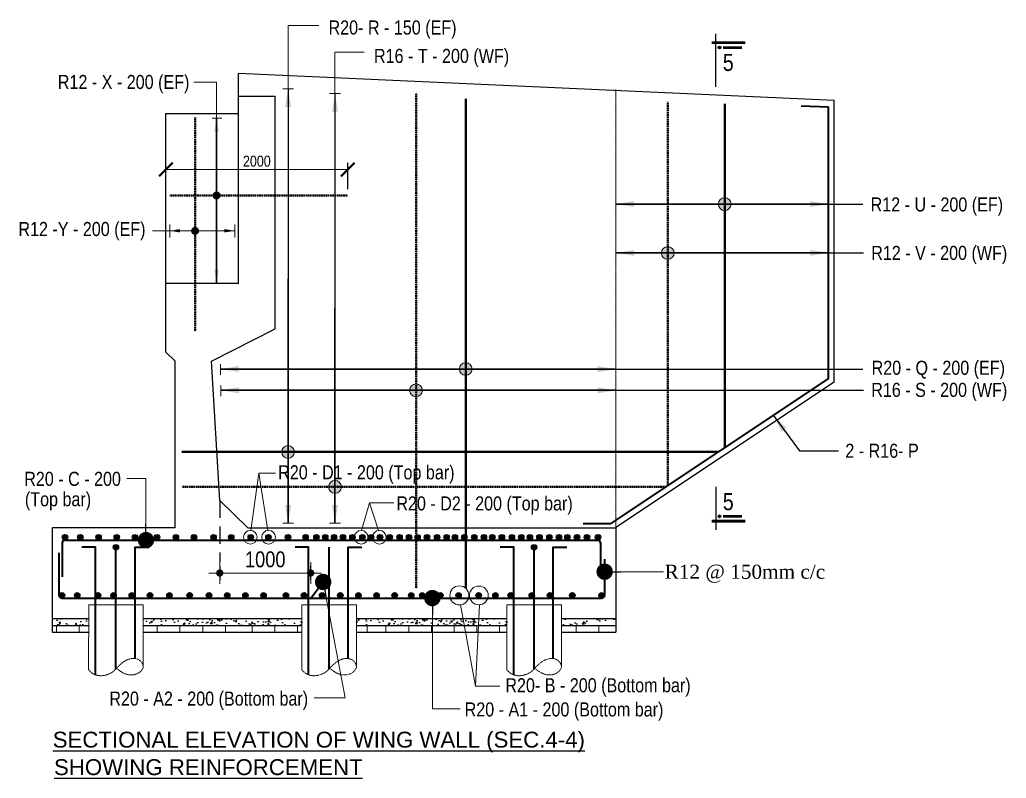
# Model space of a CAD drawing. Header units: millimetres. Extents: x -44822 to 222670, y -173707 to 25116.
# Drawn here: x 35941 to 46792, y -140219 to -131872 of the extents above; entities that cross this region are included whole.
import ezdxf

# ---------------------------------------------------------------- set-up
doc = ezdxf.new("R2010")
doc.units = ezdxf.units.MM
doc.header["$LTSCALE"] = 5
doc.header["$PDMODE"] = 2
doc.linetypes.add('DASHED', pattern=[0.75, 0.5, -0.25])
doc.linetypes.add('HIDDEN', pattern=[9.524999999999999, 6.35, -3.175])
for name, color, linetype in [('Abutment W Line', 200, 'Continuous'), ('Extra Line', 70, 'Continuous'), ('Pile', 11, 'Continuous')]:
    doc.layers.add(name, color=color, linetype=linetype)
for name, color, linetype, lineweight in [('Ber', 12, 'Continuous', 35), ('Dimision', 4, 'Continuous', 13), ('hatch', 7, 'Continuous', 0), ('LINE', 5, 'DASHED', 18), ('Text', 7, 'Continuous', 0)]:
    doc.layers.add(name, color=color, linetype=linetype, lineweight=lineweight)
doc.styles.get("Standard").update_dxf_attribs({"font": 'ARIALN.TTF'})
doc.styles.add('STYLE5', font='arial.ttf', dxfattribs={"height": 250})
doc.dimstyles.new('ISO-125', dxfattribs={"dimtxt": 125, "dimasz": 1.2, "dimexe": 75, "dimexo": 75, "dimgap": 60, "dimtad": 1, "dimdec": 0, "dimtxsty": 'Standard', "dimblk": 'D_TIC', "dimcen": 52.5, "dimclrd": 256, "dimclre": 256, "dimclrt": 256, "dimadec": 0, "dimazin": 0, "dimtfac": 1, "dimtdec": 0, "dimtix": 1, "dimtmove": 0, "dimatfit": 3, "dimldrblk": 'DOT', "dimfxl": 75, "dimfxlon": 1, "dimlwd": -1, "dimarcsym": 0})
doc.dimstyles.new('ISO-25', dxfattribs={"dimtxt": 75, "dimasz": 45, "dimexe": 125, "dimexo": 75.625, "dimgap": 60, "dimtad": 1, "dimdec": 0, "dimtxsty": 'Standard', "dimblk": 'DOT', "dimcen": 52.5, "dimclrd": 256, "dimclre": 256, "dimclrt": 256, "dimadec": 0, "dimazin": 0, "dimtfac": 1, "dimtdec": 0, "dimtix": 1, "dimtmove": 0, "dimatfit": 3, "dimldrblk": 'DOT', "dimfxl": 1, "dimlwd": -1, "dimarcsym": 0})
doc.dimstyles.get("Standard").update_dxf_attribs({"dimtxt": 250, "dimasz": 150, "dimexe": 80, "dimexo": 70, "dimgap": 30, "dimtad": 1, "dimdec": 0, "dimlfac": -1, "dimzin": 0, "dimdsep": 46, "dimtxsty": 'Standard', "dimcen": 600, "dimadec": 0, "dimazin": 0, "dimtfac": 1, "dimtdec": 0, "dimtix": 1, "dimtofl": 0, "dimtmove": 0, "dimatfit": 3, "dimfxl": 1, "dimtolj": 1, "dimtzin": 0, "dimarcsym": 0})
pattern_1 = [(49.99999999999999, (-376316.782605089, 82436.75845699868), (179.3150456501884, -15.68803374564878), [18.75, -206.25]), (355, (-376316.782605089, 82436.75845699868), (-34.68783340325, 188.048033425003), [15, -165]), (100.4514, (-376301.8396850889, 82435.45112199869), (144.6273454285054, 172.3598855152384), [15.93504749999999, -175.2855279999998]), (46.18420000000002, (-376316.782605089, 82486.75845699868), (266.8102621564111, -41.37975358225452), [28.12499999999998, -309.3749999999997]), (96.63559999999998, (-376294.5484188389, 82483.31013024869), (233.6656763871758, 243.5294677251104), [23.90257199999997, -262.9282499999995]), (351.1842, (-376316.782605089, 82486.75845699868), (233.6654862834068, 243.5296502313311), [22.5, -247.5]), (21, (-376291.782605089, 82474.25845699868), (149.2267630296154, -100.6547226663347), [18.75, -206.25]), (326.0000000000001, (-376291.782605089, 82474.25845699868), (60.82883298039543, 181.2875112617133), [15, -165]), (71.4514, (-376279.3470468389, 82465.87055549867), (210.0556571453725, 80.6326241774881), [15.9350475, -175.285528]), (37.50000000000001, (-376316.782605089, 82436.75845699868), (3.039963829322667, 83.22346345782788), [0, -163, 0, -167.5, 0, -165.625]), (7.499999999999999, (-376316.782605089, 82436.75845699868), (65.76738436053715, 98.60292797059006), [0, -95.5, 0, -159.25, 0, -63.125]), (327.5, (-376372.532605089, 82436.75845699868), (133.4556090431023, -5.63871793359495), [0, -62.5, 0, -195, 0, -258.75]), (317.5, (-376397.532605089, 82436.75845699868), (145.7965423355966, 25.02624558307941), [0, -81.25, 0, -129.5, 0, -183.75])]
pattern_2 = [(49.99999999999999, (-375271.9257109389, 82436.75845699868), (179.3150456501884, -15.68803374564878), [18.75, -206.25]), (355, (-375271.9257109389, 82436.75845699868), (-34.68783340325, 188.048033425003), [15, -165]), (100.4514, (-375256.9827909388, 82435.45112199869), (144.6273454285054, 172.3598855152384), [15.93504749999999, -175.2855279999998]), (46.18420000000002, (-375271.9257109389, 82486.75845699868), (266.8102621564111, -41.37975358225452), [28.12499999999999, -309.3749999999998]), (96.63559999999998, (-375249.6915246889, 82483.31013024869), (233.6656763871758, 243.5294677251104), [23.90257199999997, -262.9282499999996]), (351.1842, (-375271.9257109389, 82486.75845699868), (233.6654862834068, 243.5296502313311), [22.5, -247.5]), (21, (-375246.9257109389, 82474.25845699868), (149.2267630296154, -100.6547226663347), [18.75, -206.25]), (326.0000000000001, (-375246.9257109389, 82474.25845699868), (60.82883298039543, 181.2875112617133), [15, -165]), (71.4514, (-375234.4901526888, 82465.87055549867), (210.0556571453725, 80.6326241774881), [15.9350475, -175.285528]), (37.50000000000001, (-375271.9257109389, 82436.75845699868), (3.039963829322667, 83.22346345782788), [0, -163, 0, -167.5, 0, -165.625]), (7.499999999999999, (-375271.9257109389, 82436.75845699868), (65.76738436053715, 98.60292797059006), [0, -95.5, 0, -159.25, 0, -63.125]), (327.5, (-375327.6757109389, 82436.75845699868), (133.4556090431023, -5.63871793359495), [0, -62.5, 0, -195, 0, -258.75]), (317.5, (-375352.6757109389, 82436.75845699868), (145.7965423355966, 25.02624558307941), [0, -81.25, 0, -129.5, 0, -183.75])]

# ---------------------------------------------------------------- blocks, each defined once
blk = doc.blocks.new('r')
at = {"layer": 'Ber', "lineweight": -3}
blk.add_hatch(color=256, dxfattribs=at).paths.add_polyline_path([(-30, 0, -1), (30, 0, -1)])
blk.add_circle((0, 0), 30, dxfattribs=at)
blk = doc.blocks.new('_ArchTick')
at = {"color": 0, "linetype": 'ByBlock', "lineweight": 25, "const_width": 0.15}
blk.add_lwpolyline([(-0.5, -0.5), (0.5, 0.5)], dxfattribs=at)
blk = doc.blocks.new('*D180')
at = {"layer": 'Defpoints', "color": 0, "lineweight": 50, "transparency": 16777216}
for p in [(39549.05172500119, -133520.0094641203), (37549.10068440757, -133762.610239189), (39549.05172500119, -133762.610239189)]:
    blk.add_point(p, dxfattribs=at)
at = {"layer": 'Dimision', "color": 0, "lineweight": -2, "transparency": 16777216}
for p, q in [((37549.10068440757, -133737.610239189), (37549.10068440757, -133445.0094641203)), ((39549.05172500119, -133737.610239189), (39549.05172500119, -133445.0094641203))]:
    blk.add_line(p, q, dxfattribs=at)
at = {"layer": 'Dimision', "color": 0, "transparency": 16777216}
blk.add_line((37549.10068440757, -133520.0094641203), (39549.05172500119, -133520.0094641203), dxfattribs=at)
at = {"layer": 'Dimision', "color": 0, "transparency": 16777216, "xscale": 150, "yscale": 150, "zscale": 150, "rotation": 180}
blk.add_blockref('_ArchTick', (37549.10068440757, -133520.0094641203), dxfattribs=at)
at = {"layer": 'Dimision', "color": 0, "transparency": 16777216, "xscale": 150, "yscale": 150, "zscale": 150}
blk.add_blockref('_ArchTick', (39549.05172500119, -133520.0094641203), dxfattribs=at)
at = {"layer": 'Dimision', "color": 0, "transparency": 16777216, "insert": (38549.07620470435, -133428.7407055937), "char_height": 120, "attachment_point": 5}
blk.add_mtext('\\A1;2000', dxfattribs=at)
blk = doc.blocks.new('_Dot')
at = {"color": 0, "linetype": 'ByBlock', "lineweight": -2}
blk.add_line((-0.5, 0), (-1, 0), dxfattribs=at)
at = {"color": 0, "linetype": 'ByBlock', "const_width": 0.5}
blk.add_lwpolyline([(-0.25, 0, 1), (0.25, 0, 1)], format="xyb", close=True, dxfattribs=at)
blk = doc.blocks.new('D_TIC')
at = {"layer": 'Dimision', "ltscale": 5}
for p, q in [((0, 60), (0, -60)), ((-60, 0), (60, 0))]:
    blk.add_line(p, q, dxfattribs=at)
at = {"layer": 'Dimision', "ltscale": 5, "const_width": 20}
blk.add_lwpolyline([(-10, 0, 1), (10, 0, 1)], format="xyb", close=True, dxfattribs=at)
blk = doc.blocks.new('*D191')
at = {"layer": 'Defpoints', "color": 0, "lineweight": 50, "ltscale": 5, "transparency": 16777216}
for p in [(38141.47665797491, -137161.6662025409), (39141.49806215966, -137960.3811830847), (39141.49806215966, -138236.2551277796)]:
    blk.add_point(p, dxfattribs=at)
at = {"layer": 'Dimision', "lineweight": -2, "ltscale": 5, "transparency": 16777216}
for p, q in [((38141.47665797491, -137885.3811830847), (38141.47665797491, -138035.3811830847)), ((39141.49806215966, -138035.3811830847), (39141.49806215966, -137885.3811830847))]:
    blk.add_line(p, q, dxfattribs=at)
at = {"layer": 'Dimision', "ltscale": 5, "transparency": 16777216}
blk.add_line((38143.47665797491, -137960.3811830847), (39139.49806215966, -137960.3811830847), dxfattribs=at)
at = {"layer": 'Dimision', "ltscale": 5, "transparency": 16777216, "xscale": 2, "yscale": 2, "zscale": 2, "rotation": 180}
blk.add_blockref('D_TIC', (38141.47665797491, -137960.3811830847), dxfattribs=at)
at = {"layer": 'Dimision', "ltscale": 5, "transparency": 16777216, "xscale": 2, "yscale": 2, "zscale": 2}
blk.add_blockref('D_TIC', (39141.49806215966, -137960.3811830847), dxfattribs=at)
at = {"layer": 'Dimision', "ltscale": 5, "transparency": 16777216, "insert": (38641.48736006729, -137811.0309102334), "char_height": 175, "attachment_point": 5}
blk.add_mtext('1000', dxfattribs=at)

msp = doc.modelspace()

# ---------------------------------------------------------------- hatches: boundary and pattern name
at = {"layer": 'Dimision', "ltscale": 5}
h = msp.add_hatch(color=256, dxfattribs=at)
h.paths.add_polyline_path([(43766.20409076208, -133900.9102604874), (43625.57909076208, -133900.9102604874, 1)])
h.paths.add_polyline_path([(43625.57909076208, -133900.9102604874), (43766.20409076208, -133900.9102604874, 1)])
h = msp.add_hatch(color=256, dxfattribs=at)
h.paths.add_polyline_path([(43139.70698802192, -134437.8226628618), (42999.08198802198, -134437.8226628618, 1)])
h.paths.add_polyline_path([(42999.08198802198, -134437.8226628618), (43139.70698802192, -134437.8226628618, 1)])
h = msp.add_hatch(color=256, dxfattribs=at)
h.paths.add_polyline_path([(40917.51202185884, -135716.0339953917), (40776.88702185884, -135716.0339953917, 1)])
h.paths.add_polyline_path([(40776.88702185884, -135716.0339953917), (40917.51202185884, -135716.0339953917, 1)])
h = msp.add_hatch(color=256, dxfattribs=at)
h.paths.add_polyline_path([(40370.44318225143, -135949.9153421), (40229.81818225143, -135949.9153421, 1)])
h.paths.add_polyline_path([(40229.81818225143, -135949.9153421), (40370.44318225143, -135949.9153421, 1)])
h = msp.add_hatch(color=256, dxfattribs=at)
h.paths.add_polyline_path([(38892.52806515756, -136557.2370723397), (38892.52806515756, -136697.8620723397, 1)])
h.paths.add_polyline_path([(38892.52806515756, -136697.8620723397), (38892.52806515756, -136557.2370723397, 1)])
h = msp.add_hatch(color=256, dxfattribs=at)
h.paths.add_polyline_path([(39408.74443972428, -136942.1418169703), (39408.74443972428, -137082.7668169703, 1)])
h.paths.add_polyline_path([(39408.74443972428, -137082.7668169703), (39408.74443972428, -136942.1418169703, 1)])
at = {"layer": 'Extra Line'}
for points in [[(43652.21741544099, -132178.5835426043, 1), (43622.21741544099, -132178.5835426043, 1)], [(43652.19550977212, -137336.4516540677, 1), (43622.19550977212, -137336.4516540677, 1)]]:
    msp.add_hatch(color=256, dxfattribs=at).paths.add_polyline_path(points)
at = {"layer": 'hatch', "lineweight": 25}
h = msp.add_hatch(dxfattribs=at)
h.set_pattern_fill('AR-CONC', color=256, scale=25, style=0)
h.set_pattern_definition([(49.99999999999999, (-378571.9044851407, 82435.5312057152), (179.3150456501884, -15.68803374564878), [18.75, -206.25]), (355, (-378571.9044851407, 82435.5312057152), (-34.68783340325, 188.048033425003), [15, -165]), (100.4514, (-378556.9615651406, 82434.22387071521), (144.6273454285054, 172.3598855152384), [15.93504749999999, -175.2855279999998]), (46.18420000000002, (-378571.9044851407, 82485.5312057152), (266.8102621564111, -41.37975358225452), [28.12499999999998, -309.3749999999997]), (96.63559999999998, (-378549.6702988907, 82482.08287896522), (233.6656763871758, 243.5294677251104), [23.90257199999997, -262.9282499999995]), (351.1842, (-378571.9044851407, 82485.5312057152), (233.6654862834068, 243.5296502313311), [22.5, -247.5]), (21, (-378546.9044851407, 82473.0312057152), (149.2267630296154, -100.6547226663347), [18.75, -206.25]), (326.0000000000001, (-378546.9044851407, 82473.0312057152), (60.82883298039543, 181.2875112617133), [15, -165]), (71.4514, (-378534.4689268906, 82464.64330421519), (210.0556571453725, 80.6326241774881), [15.9350475, -175.285528]), (37.50000000000001, (-378571.9044851407, 82435.5312057152), (3.039963829322667, 83.22346345782788), [0, -163, 0, -167.5, 0, -165.625]), (7.499999999999999, (-378571.9044851407, 82435.5312057152), (65.76738436053715, 98.60292797059006), [0, -95.5, 0, -159.25, 0, -63.125]), (327.5, (-378627.6544851407, 82435.5312057152), (133.4556090431023, -5.63871793359495), [0, -62.5, 0, -195, 0, -258.75]), (317.5, (-378652.6544851407, 82435.5312057152), (145.7965423355966, 25.02624558307941), [0, -81.25, 0, -129.5, 0, -183.75])])
h.paths.add_polyline_path([(37299.1009093567, -138462.3269419413), (37299.11623926003, -138536.7202568431), (39044.16953983157, -138536.9761288733), (39044.17683002875, -138463.648013371)])
h.paths.add_polyline_path([(36699.25604732207, -138536.6323011083), (36699.26347982117, -138461.8728481788), (36299.03854226889, -138461.5698666728), (36299.03854188407, -138536.5736183932)])
h = msp.add_hatch(dxfattribs=at)
h.set_pattern_fill('AR-CONC', color=256, scale=25, style=0)
h.set_pattern_definition(pattern_1)
h.paths.add_polyline_path([(39641.49730866112, -138462.3413460584), (39646.54726540775, -138537.3418528665), (40129.35184638483, -138537.3042730072), (40129.35184638483, -138462.3042730072)])
h = msp.add_hatch(dxfattribs=at)
h.set_pattern_fill('AR-CONC', color=256, scale=25, style=0)
h.set_pattern_definition(pattern_1)
h.paths.add_polyline_path([(40129.35184638483, -138462.3042730072), (40129.35184638483, -138537.3042730072), (40212.70084430343, -138537.3126378213), (40221.5415996755, -138462.3135250699)])
h = msp.add_hatch(dxfattribs=at)
h.set_pattern_fill('AR-CONC', color=256, scale=25, style=0)
h.set_pattern_definition(pattern_1)
h.paths.add_polyline_path([(40314.77217244719, -138462.322881588), (40221.5415996755, -138462.3135250699), (40212.70084430349, -138537.3126378214), (40296.99084984658, -138537.321097074)])
h = msp.add_hatch(dxfattribs=at)
h.set_pattern_fill('AR-CONC', color=256, scale=25, style=0)
h.set_pattern_definition(pattern_1)
h.paths.add_polyline_path([(40398.30024990412, -138462.3312643744), (40314.77217244719, -138462.322881588), (40296.99084984676, -138537.321097074), (40372.50880390995, -138537.3286759731)])
h = msp.add_hatch(dxfattribs=at)
h.set_pattern_fill('AR-CONC', color=256, scale=25, style=0)
h.set_pattern_definition(pattern_1)
h.paths.add_polyline_path([(41299.29125340423, -138537.4233996116), (41299.29870982088, -138462.4233731455), (40398.30024990423, -138462.3312643743), (40372.50880390995, -138537.3286759731)])
h.paths.add_polyline_path([(41899.13672200724, -138462.4846943848), (41899.15217693063, -138537.484709587), (42499.12915087708, -138537.5460314236), (42499.13692346316, -138462.5460322047)])
h = msp.add_hatch(dxfattribs=at)
h.set_pattern_fill('AR-CONC', color=256, scale=25, style=0)
h.set_pattern_definition(pattern_2)
h.paths.add_polyline_path([(40826.8135107253, -138537.2694088025), (40807.59694088568, -138462.2674802486), (40543.99871490427, -138462.2410258194), (40544.01414293822, -138537.1105508437), (40644.15060275557, -138537.1206004292), (40644.15058966106, -138537.2510769519)])
h = msp.add_hatch(dxfattribs=at)
h.set_pattern_fill('AR-CONC', color=256, scale=25, style=0)
h.set_pattern_definition(pattern_2)
h.paths.add_polyline_path([(40975.87640673897, -138537.2843685915), (40969.76494612425, -138462.283755252), (40807.59694088573, -138462.2674802486), (40826.81351072536, -138537.2694088025)])
at = {"layer": 'hatch'}
h = msp.add_hatch(dxfattribs=at)
h.set_pattern_fill('ANSI31', color=256, scale=2000, angle=45, style=0)
h.set_pattern_definition([(90, (-379296.3316022, 82436.75845699868), (-250, 4.263256414560601e-14), [])])
h.paths.add_polyline_path([(38319.73472954561, -138612.4216860891), (38319.74218595955, -138537.4216868374), (37418.74372587541, -138537.331263619), (37392.95227988112, -138612.3286752178)])

# ---------------------------------------------------------------- linework, layer by layer
at = {"layer": 'Abutment W Line', "lineweight": -3}
for p, q in [((44899.13972688277, -132759.7694036286), (38349.07877873874, -132461.7694097351)), ((38349.07877873893, -134773.7694036287), (38349.10068440757, -132461.7700657943)), ((38349.10068440757, -132711.7694036287), (38749.10068440746, -132711.7694036287)), ((38749.07877873893, -135273.956948441), (38749.10068440752, -132711.7694036287)), ((44899.13692387049, -135861.569866673), (44899.13972688277, -132759.7694036286)), ((37549.07877873882, -135528.4656828866), (37549.07877873876, -134773.7694036287)), ((38349.07877873893, -134773.7694036287), (37549.07877873876, -134773.7694036287)), ((38349.07877873893, -134773.7694036287), (37549.07877873876, -134773.7694036287)), ((38049.07877873888, -135628.4656828866), (38749.07877873888, -135273.956948441)), ((37649.07877873882, -135628.4656828866), (37549.07877873882, -135528.4656828866)), ((37649.07877873865, -137461.569866673), (37649.07877873882, -135628.4656828866)), ((38141.47665797491, -137161.6662025409), (38049.07877873888, -135628.4656828866)), ((44899.13692387044, -135861.5698666731), (42499.12148052927, -137460.8476038201)), ((38141.47665797491, -137161.6662025409), (38449.07877873871, -137461.569866673)), ((36299.12773814503, -137461.569866673), (36299.03854226889, -138461.5698666731)), ((37649.07877873865, -137461.569866673), (36299.12773814492, -137461.569866673)), ((38449.07877873871, -137461.569866673), (42499.12140473777, -137461.569866673)), ((42499.12140473771, -137461.569866673), (42499.1291556405, -138536.5580752766)), ((36299.03854188407, -138461.5736183932), (36699.26350557702, -138461.6137845321)), ((37299.10077480451, -138461.6739835434), (39044.17699624553, -138461.9761293387)), ((39644.01452023741, -138462.1507043916), (41299.29870998843, -138462.4216875928)), ((40543.99868801763, -138462.1105492926), (40644.15805916945, -138462.1206011774)), ((41899.13672142867, -138462.4818866785), (42499.13692387049, -138462.5421020415)), ((36299.03854188407, -138536.5736183932), (36699.25604916309, -138536.6137837838)), ((37299.1162297251, -138536.6739850944), (39044.16953983158, -138536.9761288733)), ((39644.02997515797, -138537.1507059426), (41299.29125357456, -138537.4216868445)), ((40544.01414293816, -138537.1105508438), (40644.15060275557, -138537.1206004292)), ((41899.15217634926, -138537.4818882295), (42499.13692387049, -138537.5421020415)), ((36299.03854188407, -138611.5736183932), (36699.24859274915, -138611.6137830355)), ((37299.13168464563, -138611.6739866454), (39044.16208341761, -138611.9761284076)), ((39644.12125271228, -138612.1507151031), (41299.28379716056, -138612.4216860961)), ((40544.02959785869, -138612.1105523948), (40644.14314634164, -138612.1205996809)), ((41899.16763126985, -138612.4818897806), (42499.13692387049, -138612.5421020415))]:
    msp.add_line(p, q, dxfattribs=at)
at = {"layer": 'Abutment W Line', "lineweight": 25}
for p, q in [((36299.03854226889, -138461.569866673), (36299.02315819016, -138611.5709965256)), ((42499.13702570165, -138461.5595025732), (42499.12148052933, -138611.5595025732))]:
    msp.add_line(p, q, dxfattribs=at)
at = {"layer": 'Abutment W Line', "lineweight": -3}
msp.add_lwpolyline([(37549.07877873876, -134773.7694036287), (37549.10068440757, -132902.2466202858), (38349.10068440757, -132902.2466202857)], dxfattribs=at)
at = {"layer": 'Ber', "linetype": 'HIDDEN', "lineweight": 40, "ltscale": 0.02}
for p, q in [((40300.1525879203, -132677.149172521), (40300.13068225143, -138129.2782704049)), ((43069.4163936909, -132777.00955131), (43069.39350606315, -136997.6799320381)), ((37869.50221105679, -135300.7495889041), (37869.5241167256, -132947.7104448971)), ((39549.05172500119, -133805.6256095472), (37593.20049928938, -133805.6256095472)), ((37725.07473236081, -137012.4543169704), (43047.22177742611, -137012.4543169704))]:
    msp.add_line(p, q, dxfattribs=at)
at = {"layer": 'Ber', "lineweight": 40}
for p, q in [((40847.22142752771, -132742.8683347763), (40847.19952185884, -138129.2782704049)), ((43695.91636405884, -132795.7727812701), (43695.89632306439, -136580.2026152692)), ((37724.07877873865, -136627.5495723397), (43624.84335613747, -136627.5495723397))]:
    msp.add_line(p, q, dxfattribs=at)
at = {"layer": 'Ber'}
for p, q in [((44836.70529503594, -132832.9331651193), (44536.83974859837, -132823.9524045908)), ((44836.70249202366, -135820.0133783714), (44836.70529503594, -132832.9331651193)), ((44836.70249202366, -135820.0133783714), (42436.68704868249, -137419.2911155185)), ((36408.22528914423, -137628.5584198022), (36408.22528914423, -138001.6375594979)), ((36438.22571783807, -137598.5584198053), (42299.09003036442, -137598.7253497605)), ((42329.08960275289, -137628.7253497575), (42329.08960275295, -137981.9359102044)), ((36373.33897869659, -138206.3329263228), (36373.33805296276, -137739.8537501194)), ((42374.93477966941, -137808.1373829193), (42374.93549907063, -138206.164809008)), ((36403.33947133159, -138236.3328667833), (42340.73446812686, -138236.1642983251))]:
    msp.add_line(p, q, dxfattribs=at)
at = {"layer": 'Ber', "ltscale": 0.25}
for p, q in [((36999.0686370715, -139017.8443039108), (36999.10318374904, -137676.8814705645)), ((39344.05810783166, -139017.848820925), (39344.09265450921, -137676.8859875788)), ((41599.18023120188, -139017.8293890592), (41599.21477787943, -137676.8665557129))]:
    msp.add_line(p, q, dxfattribs=at)
at = {"layer": 'Ber'}
for points in [[(42436.68704868249, -137419.2911155185), (42136.68704868249, -137419.2911155185)], [(39141.47665797491, -138236.2551283872), (39278.53439694239, -138059.2073465898)]]:
    msp.add_lwpolyline(points, dxfattribs=at)
at = {"layer": 'Ber', "ltscale": 0.25}
for points in [[(36774.15549333478, -139081.2662747137), (36774.15549333478, -137676.8709569283), (36624.15549333478, -137676.8709569283)], [(37209.77838006025, -138901.949857445), (37209.77838006025, -137676.8709569283), (37359.77838006025, -137676.8709569283)], [(39119.14496409494, -139081.2707917279), (39119.14496409494, -137676.8754739425), (38969.14496409494, -137676.8754739425)], [(39554.76785082041, -138901.9543744593), (39554.76785082041, -137676.8754739425), (39704.76785082041, -137676.8754739425)], [(41374.26708746517, -139081.2513598621), (41374.26708746517, -137676.8560420767), (41224.26708746517, -137676.8560420767)], [(41809.88997419064, -138901.9349425934), (41809.88997419064, -137676.8560420767), (41959.88997419064, -137676.8560420767)]]:
    msp.add_lwpolyline(points, dxfattribs=at)
at = {"layer": 'Ber'}
for centre, start, end in [((36438.22418140984, -137628.5611395898), 89.99918125441859, 180), ((42299.08960275289, -137628.7253497575), 0, 89.99918332215165), ((36403.33897869653, -138206.3328667874), 180.0001137036399, 270.0009408618933), ((42344.93549907069, -138206.1648632305), 270.0009408618933, 0.0001035584077210789)]:
    msp.add_arc(centre, 30, start, end, dxfattribs=at)
at = {"layer": 'Dimision'}
for p, q in [((38105.98242053029, -132560.4423404391), (37856.9475920994, -132560.4423404391)), ((38105.98242053029, -132954.245832869), (38105.98242053029, -132560.4423404391)), ((38951.87881532044, -132632.2005477631), (38833.22112633247, -132632.2005477631)), ((39468.09518988716, -132682.8026117891), (39349.43750089919, -132682.8026117891)), ((38165.00929596677, -132954.245832869), (38056.41928780259, -132954.245832869)), ((42497.7974373905, -133965.1018581811), (42497.7974373905, -133846.4441691932)), ((44836.68338936719, -133960.1945582329), (44836.68338936719, -133841.5368692449)), ((38305.4007757442, -134194.2059868153), (37402.32571581859, -134194.2059868153)), ((37593.17859362051, -134266.9464825313), (37593.17859362051, -134124.3498247335)), ((38305.40077574397, -134266.9464825313), (38305.40077574397, -134124.3498247335)), ((42499.12140473777, -134502.6757629545), (42499.12140473777, -134384.0180739665)), ((44836.68338936719, -134497.1515073558), (44836.68338936719, -134378.4938183678)), ((38150.17827331254, -135781.0025215761), (38150.17827331254, -135662.3448325882)), ((42499.12140473777, -135776.0952216279), (42499.12140473777, -135657.4375326399)), ((38151.50224065981, -136014.7684421927), (38151.50224065981, -135896.1107532047)), ((42499.12140473777, -136009.244186594), (42499.12140473777, -135890.586497606)), ((38482.63892345669, -137491.8811411498), (38569.25744263121, -136860.6177036027)), ((38569.25744263121, -136860.6177036027), (38755.24007544717, -136860.6177036027)), ((38669.79633452956, -137491.8940685418), (38569.25744263121, -136860.6177036027)), ((39701.85419735874, -137491.8811411498), (39788.47271653326, -137188.2079144145)), ((39788.47271653326, -137188.2079144145), (40054.46896005308, -137188.2079144145)), ((39889.01160843161, -137491.8940685418), (39788.47271653326, -137188.2079144145)), ((38951.85690965157, -137410.6639431882), (38833.19922066355, -137410.6639431882)), ((39468.07328421829, -137410.6639431882), (39349.41559523027, -137410.6639431882)), ((40788.2772688111, -138311.0344401258), (40955.83742763031, -139205.8734766839)), ((40997.36824365196, -138309.6940245332), (40955.83742763031, -139205.8734766839)), ((40955.83742763031, -139205.8734766839), (41221.83367115013, -139205.8734766839))]:
    msp.add_line(p, q, dxfattribs=at)
at = {"layer": 'Dimision', "lineweight": 13, "ltscale": 5}
for points in [[(38892.54997082643, -132632.2005477631), (38892.54997082643, -131936.0994095145), (39229.89850840619, -131936.0994095145)], [(39408.76634539315, -132682.8026117891), (39408.76634539315, -132227.0516371764), (39729.63417001965, -132227.0516371764)]]:
    msp.add_lwpolyline(points, dxfattribs=at)
at = {"layer": 'Dimision'}
for points, const_width in [([(38084.08300646784, -133805.6256095472, 1), (38127.88183459284, -133805.6256095472, 1)], 43.798828125), ([(38118.4144149744, -133803.6733154377, 1), (38089.2151962244, -133803.6733154377, 1)], 29.19921875), ([(37847.65464976421, -134195.8402813949, 1), (37891.45347788921, -134195.8402813949, 1)], 43.798828125), ([(37881.9860582707, -134193.8879872854, 1), (37852.7868395207, -134193.8879872854, 1)], 29.19921875)]:
    msp.add_lwpolyline(points, format="xyb", close=True, dxfattribs=dict(at, const_width=const_width))
at = {"layer": 'Dimision', "ltscale": 5}
for centre in [(43695.89159076208, -133900.9102604874), (43069.39448802198, -134437.8226628618), (40847.19952185884, -135716.0339953917), (40300.13068225143, -135949.9153421), (38892.52806515756, -136627.5495723397), (39408.74443972428, -137012.4543169703)]:
    msp.add_circle(centre, 70.3125, dxfattribs=at)
at = {"layer": 'Dimision'}
for centre, radius in [((38477.62306678729, -137566.5117404588), 74.79896504192756), ((38677.62306676028, -137566.5150246924), 75.03029277718925), ((39696.83834068934, -137566.5117404588), 74.79896504192756), ((39896.83834066233, -137566.5150246924), 75.03029277718925), ((40776.5917821262, -138206.7908213058), 104.8965331350919), ((40990.94530637175, -138206.7875370722), 103.1067373398109)]:
    msp.add_circle(centre, radius, dxfattribs=at)
for points in [[(37705.67859362139, -134175.4559868154), (37705.67859362139, -134212.9559868154), (37593.17859362139, -134194.2059868154)], [(38192.90077574414, -134175.4559868153), (38192.90077574414, -134212.9559868153), (38305.40077574414, -134194.2059868153)]]:
    msp.add_solid(points, dxfattribs=at)
at = {"layer": 'Extra Line'}
for p, q in [((43596.95476529146, -132608.6002087025), (43596.95476529146, -132028.5567024943)), ((43596.9328596226, -137011.5206403412), (43596.9328596226, -137486.4784941777))]:
    msp.add_line(p, q, dxfattribs=at)
at = {"layer": 'Extra Line', "const_width": 30}
for points in [[(43551.05111640073, -132125.2803838408), (43921.06737120652, -132125.2803838408)], [(43675.26407172099, -132178.5835426043), (43883.97167220687, -132178.5835426043)], [(43551.02921073187, -137389.7548128312), (43921.04546553765, -137389.7548128312)], [(43675.24216605212, -137336.4516540677), (43883.949766538, -137336.4516540677)]]:
    msp.add_lwpolyline(points, dxfattribs=at)
at = {"layer": 'Extra Line'}
for centre in [(43637.21741544099, -132178.5835426043), (43637.19550977212, -137336.4516540677)]:
    msp.add_circle(centre, 15, dxfattribs=at)
at = {"layer": 'hatch', "linetype": 'HIDDEN', "ltscale": 0.01}
msp.add_line((42499.12140473777, -137461.569866673), (42499.14356733861, -132634.735471121), dxfattribs=at)
at = {"layer": 'hatch'}
for p, q in [((36344.12660189629, -138612.4351275253), (36344.12660189629, -138537.4351275252)), ((36594.12660189629, -138612.4602172514), (36594.12660189629, -138537.4602172514)), ((38497.51638890004, -138612.3347686208), (38497.51638890004, -138537.3347686208)), ((38747.51638890004, -138612.3598583469), (38747.51638890004, -138537.3598583469)), ((38997.51638890004, -138612.384948073), (38997.51638890004, -138537.384948073)), ((39764.46038770342, -138612.4100377992), (39764.46038770342, -138537.4100377991)), ((39969.60349355332, -138612.5354864297), (39969.60349355332, -138537.5354864297)), ((40219.60349355332, -138612.5605761558), (40219.60349355332, -138537.5605761558)), ((40469.60349355332, -138612.585665882), (40469.60349355332, -138537.5856658819)), ((40719.60349355332, -138612.6107556081), (40719.60349355332, -138537.610755608)), ((40969.60349355332, -138612.6358453342), (40969.60349355332, -138537.6358453342)), ((41219.60349355332, -138612.6609350603), (41219.60349355332, -138537.6609350603)), ((42059.88997419064, -138612.585665882), (42059.88997419064, -138537.5856658819)), ((42309.88997419064, -138612.6107556081), (42309.88997419064, -138537.610755608))]:
    msp.add_line(p, q, dxfattribs=at)
at = {"layer": 'LINE', "linetype": 'Continuous', "ltscale": 0.01}
for p, q in [((36699.07916434956, -138311.5929847496), (37299.08694114556, -138311.6526368349)), ((36699.27842047092, -138311.5930045595), (36699.20739231762, -139026.0264427616)), ((37299.06986056475, -138311.6526351368), (37299.21016154109, -138992.5085081469)), ((39043.99273025987, -138311.1985138801), (39644.00050705587, -138311.2581659654)), ((39044.19198638122, -138311.19853369), (39044.12095822793, -139025.6319718921)), ((39643.98342647505, -138311.2581642673), (39644.1237274514, -138992.1140372774)), ((41299.11461031159, -138309.9712625967), (41899.12238710759, -138310.0309146819)), ((41299.31386643295, -138309.9712824065), (41299.24283827965, -139024.4047206086)), ((41899.10530652678, -138310.0309129838), (41899.24560750312, -138990.8867859939)), ((39044.11337852557, -138611.6182875365), (39044.19686307778, -139026.0309597758)), ((39644.12115540574, -138611.6785036597), (39644.19963230126, -138992.5130251611)), ((41299.23550189579, -138611.5988556707), (41299.31898644801, -139026.01152791)), ((41899.24327877596, -138611.6590717938), (41899.32175567148, -138992.4935932953))]:
    msp.add_line(p, q, dxfattribs=at)
at = {"layer": 'LINE', "linetype": 'HIDDEN', "ltscale": 0.01}
for points in [[(36699.08694114556, -139026.0264427616), (36748.16378909568, -139069.1489054183), (36971.00170478385, -139042.5414733248), (37005.0419931309, -139008.9143153411), (37149.02825092521, -138906.5156101291), (37255.91217330736, -138919.0717727987), (37299.17962725888, -138991.5875063549), (37220.09569089333, -139073.4420118717), (37101.93259441675, -139069.7518641196), (37005.0419931309, -139008.9143153411)], [(39044.07641190573, -139026.0309597758), (39093.15325985584, -139069.1534224326), (39315.99117554401, -139042.5459903391), (39350.03146389106, -139008.9188323554), (39494.01772168538, -138906.5201271433), (39600.90164406752, -138919.0762898129), (39644.16909801905, -138991.5920233692), (39565.08516165349, -139073.446528886), (39446.92206517691, -139069.7563811339), (39350.03146389106, -139008.9188323554)], [(41299.19853527595, -139026.01152791), (41348.27538322606, -139069.1339905667), (41571.11329891424, -139042.5265584732), (41605.15358726129, -139008.8994004895), (41749.1398450556, -138906.5006952775), (41856.02376743774, -138919.0568579471), (41899.29122138927, -138991.5725915033), (41820.20728502372, -139073.4270970201), (41702.04418854714, -139069.736949268), (41605.15358726129, -139008.8994004895)]]:
    msp.add_spline(points, degree=3, dxfattribs=at)
at = {"layer": 'Pile', "linetype": 'HIDDEN', "ltscale": 6}
msp.add_line((38141.47665797491, -137161.6662025409), (38141.47665797491, -137840.3811830847), dxfattribs=at)

# ---------------------------------------------------------------- block references
at = {"layer": 'Ber'}
for p, rotation in [((36438.51376547272, -137566.4033607497), 359.9990591364392), ((36608.22578175235, -137566.4033607497), 359.9990591364392), ((36808.22578172534, -137566.4066449833), 359.9990591364392), ((37008.22578169839, -137566.4099292169), 359.9990591364392), ((37208.22578167144, -137566.4132134505), 359.9990591364392), ((37451.5291844669, -137566.4230661513), 359.9990591364392), ((37658.22578159053, -137566.4230661513), 359.9990591364392), ((37858.22578156358, -137566.426350385), 359.9990591364392), ((38073.17241910499, -137566.4296346185), 359.9990591364392), ((38267.70515217484, -137566.426350385), 359.9990591364392), ((38482.65178971624, -137566.4296346185), 359.9990591364392), ((38677.1860622977, -137566.426350385), 359.9990591364392), ((38892.1326998391, -137566.4296346185), 359.9990591364392), ((39086.66697242056, -137566.426350385), 359.9990591364392), ((39204.54123924594, -137566.426350385), 359.9990591364392), ((39301.61360996196, -137566.4296346185), 359.9990591364392), ((39399.34645437115, -137566.426350385), 359.9990591364392), ((39496.14634303158, -137566.426350385), 359.9990591364392), ((39600.94399592365, -137566.426350385), 359.9990591364392), ((39711.09298057298, -137566.4296346185), 359.9990591364392), ((39805.91306849979, -137566.426350385), 359.9990591364392), ((39903.6951657414, -137566.426350385), 359.9990591364392), ((40011.25470295144, -137566.426350385), 359.9990591364392), ((40118.64180328281, -137566.4296346185), 359.9990591364392), ((40222.63275194846, -137566.4296346185), 359.9990591364392), ((40317.41743110181, -137566.426350385), 359.9990591364392), ((40421.40837976747, -137566.426350385), 359.9990591364392), ((40532.36406864322, -137566.4296346185), 359.9990591364392), ((40636.35501730887, -137566.4296346185), 359.9990591364392), ((40727.1107938645, -137566.426350385), 359.9990591364392), ((40831.10174253015, -137566.426350385), 359.9990591364392), ((40942.0574314059, -137566.4296346185), 359.9990591364392), ((41046.74885797806, -137566.4296346185), 359.9990591364392), ((41139.22888784288, -137566.426350385), 359.9990591364392), ((41243.92031441504, -137566.426350385), 359.9990591364392), ((41354.17552538429, -137566.4296346185), 359.9990591364392), ((41458.86695195644, -137566.4296346185), 359.9990591364392), ((41552.1613836071, -137566.426350385), 359.9990591364392), ((41658.09981480442, -137566.426350385), 359.9990591364392), ((41767.10802114851, -137566.4296346185), 359.9990591364392), ((41873.04645234582, -137566.4296346185), 359.9990591364392), ((41965.09387937156, -137566.426350385), 359.9990591364392), ((42071.03231056887, -137566.426350385), 359.9990591364392), ((42180.04051691297, -137566.4296346185), 359.9990591364392), ((42301.63424444737, -137566.4296346185), 359.9990591364392), ((36999.10318374904, -137676.8814705645), 359.9990591364392), ((41599.21477787943, -137676.8665557129), 359.9990591364392), ((36405.83105553294, -138206.3300751959), 0.0009408635607878676), ((36573.33854557082, -138206.3300751959), 0.0009408635607878676), ((36801.79892721187, -138206.3267909623), 0.0009408635607878676), ((36973.33854551686, -138206.3235067287), 0.0009408635607878676), ((37173.33854548991, -138206.3202224951), 0.0009408635607878676), ((37373.33854546296, -138206.3169382615), 0.0009408635607878676), ((37588.15633200781, -138206.3103697943), 0.0009408635607878676), ((37810.14537155538, -138206.3070855607), 0.0009408635607878676), ((38023.3385453551, -138206.303801327), 0.0009408635607878676), ((38223.33854532809, -138206.3005170934), 0.0009408635607878676), ((38423.33854530114, -138206.2972328598), 0.0009408635607878676), ((38623.33854527419, -138206.2939486262), 0.0009408635607878676), ((38868.19147332708, -138206.2742432246), 0.0009408635607878676), ((39068.19147330013, -138206.270958991), 0.0009408635607878676), ((39266.81580346412, -138206.2775274582), 0.0009408635607878676), ((39466.81580343712, -138206.2742432246), 0.0009408635607878676), ((39666.81580341017, -138206.270958991), 0.0009408635607878676), ((39865.44013357404, -138206.2775274582), 0.0009408635607878676), ((40065.44013354703, -138206.2742432246), 0.0009408635607878676), ((40247.45836013167, -138206.1428738802), 0.0009408635607878676), ((40368.0923479078, -138206.228263954), 0.0009408635607878676), ((40568.0923478808, -138206.2249797204), 0.0009408635607878676), ((40768.09234785385, -138206.2216954868), 0.0009408635607878676), ((40988.64283242887, -138206.2019900851), 0.0009408635607878676), ((41173.42148281391, -138206.1592950482), 0.0009408635607878676), ((41341.56281705115, -138206.1560108146), 0.0009408635607878676), ((41573.42148276001, -138206.152726581), 0.0009408635607878676), ((41773.42148273306, -138206.1494423474), 0.0009408635607878676), ((42018.80010104315, -138206.1428738802), 0.0009408635607878676), ((42341.04091383256, -138206.1658635154), 0.0009408635607878676)]:
    msp.add_blockref('r', p, dxfattribs=dict(at, rotation=rotation))

# ---------------------------------------------------------------- texts
at = {"layer": 'Text'}
for s, height, p in [('R20- R - 150 (EF)', 154.6875, (39337.85612142819, -132034.6343716831)), ('R16 - T - 200 (WF)', 154.6875, (39837.59178304166, -132347.1844286659)), ('5', 187.5, (43674.82461120373, -132435.8148378289)), ('2 - R16- P ', 154.6875, (45022.36671184508, -136692.2105358066)), ('5', 187.5, (43674.80270553486, -137268.7218778411))]:
    msp.add_text(s, height=height, dxfattribs=at).set_placement(p)
at = {"layer": 'Text', "lineweight": -3, "style": 'STYLE5'}
for s, p in [('%%USECTIONAL ELEVATION OF WING WALL (SEC.4-4)', (36303.85099966978, -139881.7107589931)), ('%%uSHOWING REINFORCEMENT', (36318.04554699457, -140184.226332262))]:
    msp.add_text(s, height=175, dxfattribs=at).set_placement(p)
at = {"layer": 'Text', "char_height": 154.6875, "attachment_point": 5}
for s, insert in [('R12 - X - 200 (EF) ', (37083.69932109868, -132580.2073499361)), ('R12 - U - 200 (EF)', (46028.81899248646, -133927.6594167093)), ('R12 -Y - 200 (EF) ', (36625.51794444417, -134198.0806446777)), ('R12 - V - 200 (WF)', (46055.17057966598, -134460.952845715)), ('R20 - Q - 200 (EF)', (46045.00230285345, -135725.2086747171)), ('R16 - S - 200 (WF)', (46055.17057966604, -135968.333903474)), ('R20 - D1 - 200 (Top bar)', (39753.63090918197, -136875.7128228749)), ('R20 - C - 200 ', (36522.19882292204, -136925.290703569)), ('(Top bar)', (36362.03216412288, -137171.4954245309)), ('R20 - D2 - 200 (Top bar)', (41053.78987835541, -137217.6432635307)), ('{\\fTimes New Roman|b0|i0|c0|p18;R12 @ 150mm c/c}', (43917.54775098899, -137968.8848728533)), ('R20- B - 200 (Bottom bar)', (42301.79308977425, -139218.9870540542)), ('R20 - A2 - 200 (Bottom bar)', (38019.90686646458, -139365.7316758887)), ('R20 - A1 - 200 (Bottom bar)', (41927.89442082323, -139484.8910347213))]:
    msp.add_mtext(s, dxfattribs=dict(at, insert=insert))

# ---------------------------------------------------------------- dimensions: what is measured, and where the dimension line sits
at = {"layer": 'Dimision'}
dim = msp.add_linear_dim(base=(39549.05172500119, -133520.0094641203), p1=(37549.10068440757, -133762.610239189), p2=(39549.05172500119, -133762.610239189), dimstyle='Standard', override={"dimscale": 1, "dimtxt": 120, "dimexe": 75, "dimexo": 25, "dimblk1": 'ArchTick', "dimblk2": 'ArchTick', "dimsah": 1, "dimlwd": 65535}, dxfattribs=at)
dim.commit()
dim.dimension.update_dxf_attribs({"geometry": '*D180', "text_midpoint": (38549.07620470435, -133520.0094641203), "dimtype": 160})
at = {"layer": 'Dimision', "ltscale": 5}
dim = msp.add_linear_dim(base=(39141.49806215966, -137960.3811830847), p1=(38141.47665797491, -137161.6662025409), p2=(39141.49806215966, -138236.2551277796), dimstyle='ISO-125', override={"dimtxt": 175, "dimasz": 2}, dxfattribs=at)
dim.commit()
dim.dimension.update_dxf_attribs({"geometry": '*D191', "text_midpoint": (38641.48736006729, -137811.0309102334)})

# ---------------------------------------------------------------- leaders
at = {"layer": 'Dimision', "lineweight": 13}
for points, override in [([(38892.54997082643, -132630.5481347575), (38892.52806515756, -137410.6639431882)], {"dimscale": 1, "dimasz": 200}), ([(39408.76634539315, -132684.0193793446), (39408.74443972428, -137410.6639431882)], {"dimscale": 1, "dimasz": 200}), ([(38105.96051486147, -134773.7694036287), (38105.98242053, -132954.245832869)], {"dimscale": 1, "dimasz": 150}), ([(38105.98242053029, -132954.245832869), (38105.96051486147, -134773.7694036287)], {"dimscale": 1, "dimasz": 150}), ([(42497.7974373905, -133900.2487580885), (45213.32060136995, -133900.2487580885)], {"dimscale": 1, "dimasz": 200}), ([(44836.68338936719, -133900.8657137389), (42497.7974373905, -133900.2487580885)], {"dimscale": 1, "dimasz": 200}), ([(44836.68338936719, -134437.8226628618), (42499.12140473777, -134437.8226628618)], {"dimscale": 1, "dimasz": 200}), ([(42499.12140473777, -134437.8226628618), (45223.48887818254, -134437.8226628618)], {"dimscale": 1, "dimasz": 200}), ([(38892.52806515756, -137410.6639431882), (38892.52806515756, -134722.4394164351)], {"dimscale": 1, "dimasz": 200}), ([(39408.74443972428, -137410.6639431882), (39408.74443972428, -135046.1248913787)], {"dimscale": 1, "dimasz": 200}), ([(38150.17827331254, -135716.1494214835), (45213.32060137001, -135716.1494214835)], {"dimscale": 1, "dimasz": 200}), ([(42499.12140473777, -135716.7663771339), (38150.17827331254, -135716.1494214835)], {"dimscale": 1, "dimasz": 200}), ([(42499.12140473777, -135949.9153421), (38151.50224065981, -135949.9153421)], {"dimscale": 1, "dimasz": 200}), ([(38151.50224065981, -135949.9153421), (45223.4888781826, -135949.9153421)], {"dimscale": 1, "dimasz": 200}), ([(44229.98355857118, -136224.3074780899), (44517.93854472534, -136614.3632234758), (44946.96800989953, -136614.3632234758)], {"dimscale": 1, "dimasz": 200})]:
    msp.add_leader(points, dimstyle='Standard', override=override, dxfattribs=at)
at = {"layer": 'Dimision'}
for points in [[(37329.7627414219, -137598.5813505242), (37329.7627414219, -136921.6736854641), (37117.44369753994, -136921.6736854641)], [(42374.93502922381, -137946.2098166739), (43022.86299844646, -137946.2098166739)], [(39278.53439694239, -138059.2073465898), (39522.32393582723, -139334.1093702571), (39179.27580208221, -139334.1093702571)], [(40479.73106031478, -138236.3093585144), (40479.73106031478, -139453.2687290897), (40785.41199152151, -139453.2687290897)]]:
    msp.add_leader(points, dimstyle='ISO-25', override={"dimasz": 180, "dimtad": 0}, dxfattribs=at)

doc.saveas('drawing.dxf')
